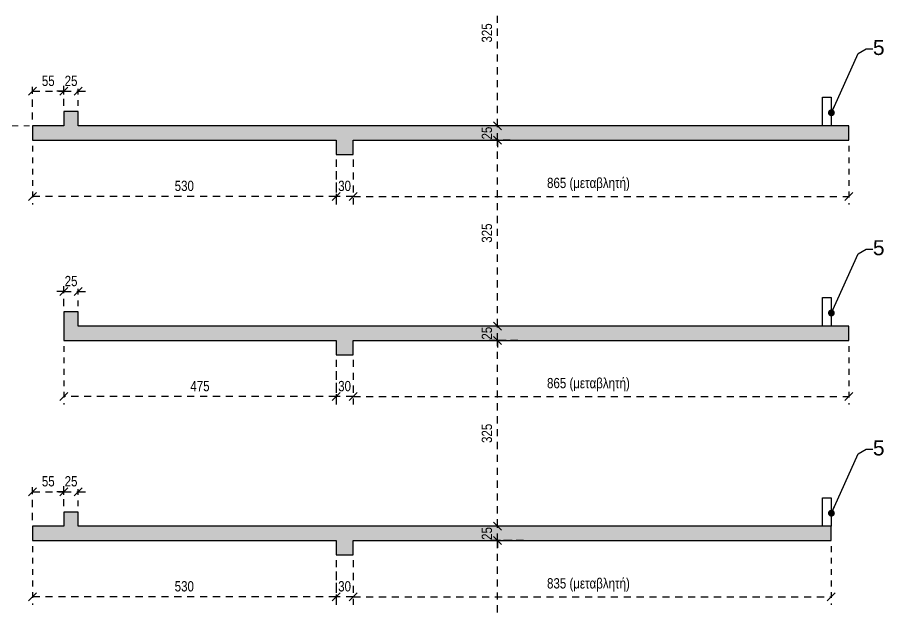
# Model space of a CAD drawing. Header units: millimetres. Extents: x -2171 to 1563, y -1758 to -1505.
# Drawn here: x 1063.85 to 1078.98, y -1613.29 to -1602.95 of the extents above; entities that cross this region are included whole.
import ezdxf

# ---------------------------------------------------------------- set-up
doc = ezdxf.new("R2010")
doc.units = ezdxf.units.MM
doc.header["$PDMODE"] = 32
for name, pattern in [('DASHDOT', [25.4, 12.7, -6.35, 0, -6.35]), ('DASHED2', [0.375, 0.25, -0.125]), ('DOT', [0.025, 0, -0.025]), ('HIDDEN', [0.375, 0.25, -0.125]), ('HIDDEN2', [0.1875, 0.125, -0.0625])]:
    doc.linetypes.add(name, pattern=pattern)
doc.layers.get('Defpoints').update_dxf_attribs({"color": 6})
for name, color, linetype in [('-S-AKSONES', 50, 'DASHDOT'), ('AM_5', 7, 'Continuous'), ('Sect_Fill', 7, 'Continuous'), ('Sect_Line_Bold', 7, 'Continuous'), ('STITHAIO', 94, 'Continuous')]:
    doc.layers.add(name, color=color, linetype=linetype)
doc.layers.add('A-ANNO-DIMS', color=1, linetype='Continuous', lineweight=9)
doc.styles.add('1-100', font='arial.ttf', dxfattribs={"width": 0.8})
doc.styles.add('ag', font='arial.ttf', dxfattribs={"height": 0.25})
doc.dimstyles.new('CHRISTOFOROS', dxfattribs={"dimscale": 0.2, "dimtxt": 0.25, "dimasz": 0.6, "dimexe": 0, "dimexo": 0, "dimgap": 0, "dimtad": 0, "dimdec": 0, "dimlfac": 100, "dimzin": 0, "dimdsep": 46, "dimtxsty": 'ag', "dimblk": 'ARCHTICK', "dimcen": 0, "dimclrd": 256, "dimclre": 256, "dimclrt": 1, "dimaunit": 1, "dimadec": 0, "dimazin": 0, "dimtfac": 1, "dimtdec": 0, "dimtofl": 0, "dimtmove": 0, "dimatfit": 3, "dimfxl": 1, "dimtolj": 1, "dimtzin": 0, "dimlwd": -1, "dimlwe": -1, "dimarcsym": 0})
doc.dimstyles.new('Copy of 1-100', dxfattribs={"dimtxt": 0.18, "dimasz": 0.14, "dimexe": 0.14, "dimexo": 0.1, "dimgap": 0.09, "dimtad": 1, "dimdec": 0, "dimlfac": 100, "dimrnd": 5, "dimzin": 5, "dimdsep": 46, "dimtxsty": '1-100', "dimblk": 'OBLIQUE', "dimcen": 0.09, "dimclrd": 1, "dimclre": 1, "dimclrt": 2, "dimadec": 0, "dimazin": 0, "dimtfac": 1, "dimtdec": 0, "dimtix": 1, "dimtmove": 2, "dimatfit": 3, "dimfxl": 5, "dimfxlon": 1, "dimtolj": 1, "dimtzin": 5, "dimarcsym": 0})

# ---------------------------------------------------------------- blocks, each defined once
blk = doc.blocks.new('_Oblique')
at = {"color": 0, "linetype": 'ByBlock', "lineweight": -2}
blk.add_line((-0.5, -0.5), (0.5, 0.5), dxfattribs=at)
blk = doc.blocks.new('*D1052')
at = {"layer": 'AM_5', "color": 1, "linetype": 'HIDDEN2', "lineweight": -2, "ltscale": 0.5, "transparency": 16777216}
blk.add_line((1072.693, -1612.099), (1072.097, -1612.099), dxfattribs=at)
at = {"layer": 'AM_5', "color": 1, "linetype": 'DASHED2', "lineweight": -2, "ltscale": 0.5, "transparency": 16777216}
blk.add_line((1072.237, -1615.379), (1072.237, -1612.099), dxfattribs=at)
at = {"layer": 'AM_5', "color": 1, "linetype": 'HIDDEN', "lineweight": -2, "ltscale": 0.5, "transparency": 16777216}
blk.add_line((1072.337, -1615.379), (1072.097, -1615.379), dxfattribs=at)
at = {"layer": 'Defpoints', "color": 0, "ltscale": 0.5, "transparency": 16777216}
for p in [(1072.237, -1612.099), (1072.793, -1612.099), (1072.437, -1615.379)]:
    blk.add_point(p, dxfattribs=at)
at = {"layer": 'AM_5', "color": 1, "lineweight": -2, "ltscale": 0.5, "transparency": 16777216, "xscale": 0.14, "yscale": 0.14, "zscale": 0.14}
for p, rotation in [((1072.237, -1612.099), 90), ((1072.237, -1615.379), 270)]:
    blk.add_blockref('_Oblique', p, dxfattribs=dict(at, rotation=rotation))
at = {"layer": 'AM_5', "color": 2, "ltscale": 0.5, "transparency": 16777216, "insert": (1072.055, -1613.739), "char_height": 0.18, "attachment_point": 5, "rotation": 90, "style": '1-100'}
blk.add_mtext('\\A1;330', dxfattribs=at)
blk = doc.blocks.new('*D1053')
at = {"layer": 'AM_5', "color": 1, "linetype": 'DASHED2', "lineweight": -2, "ltscale": 0.5, "transparency": 16777216}
for p, q in [((1072.237, -1611.849), (1072.237, -1611.709)), ((1072.237, -1612.099), (1072.237, -1611.849)), ((1072.237, -1612.099), (1072.237, -1612.239))]:
    blk.add_line(p, q, dxfattribs=at)
at = {"layer": 'AM_5', "color": 1, "linetype": 'HIDDEN2', "lineweight": -2, "ltscale": 0.5, "transparency": 16777216}
blk.add_line((1072.524, -1611.849), (1072.097, -1611.849), dxfattribs=at)
at = {"layer": 'AM_5', "color": 1, "linetype": 'HIDDEN', "lineweight": -2, "ltscale": 0.5, "transparency": 16777216}
blk.add_line((1072.693, -1612.099), (1072.097, -1612.099), dxfattribs=at)
at = {"layer": 'Defpoints', "color": 0, "ltscale": 0.5, "transparency": 16777216}
for p in [(1072.237, -1611.849), (1072.624, -1611.849), (1072.793, -1612.099)]:
    blk.add_point(p, dxfattribs=at)
at = {"layer": 'AM_5', "color": 1, "lineweight": -2, "ltscale": 0.5, "transparency": 16777216, "xscale": 0.14, "yscale": 0.14, "zscale": 0.14}
for p, rotation in [((1072.237, -1611.849), 270), ((1072.237, -1612.099), 90)]:
    blk.add_blockref('_Oblique', p, dxfattribs=dict(at, rotation=rotation))
at = {"layer": 'AM_5', "color": 2, "ltscale": 0.5, "transparency": 16777216, "insert": (1072.055, -1611.974), "char_height": 0.18, "attachment_point": 5, "rotation": 90, "style": '1-100'}
blk.add_mtext('\\A1;25', dxfattribs=at)
blk = doc.blocks.new('*D1041')
at = {"layer": 'AM_5', "color": 1, "linetype": 'HIDDEN2', "lineweight": -2, "ltscale": 0.5, "transparency": 16777216}
blk.add_line((1072.593, -1608.599), (1072.097, -1608.599), dxfattribs=at)
at = {"layer": 'AM_5', "color": 1, "linetype": 'DASHED2', "lineweight": -2, "ltscale": 0.5, "transparency": 16777216}
blk.add_line((1072.237, -1611.849), (1072.237, -1608.599), dxfattribs=at)
at = {"layer": 'AM_5', "color": 1, "linetype": 'HIDDEN', "lineweight": -2, "ltscale": 0.5, "transparency": 16777216}
blk.add_line((1072.524, -1611.849), (1072.097, -1611.849), dxfattribs=at)
at = {"layer": 'Defpoints', "color": 0, "ltscale": 0.5, "transparency": 16777216}
for p in [(1072.237, -1608.599), (1072.693, -1608.599), (1072.624, -1611.849)]:
    blk.add_point(p, dxfattribs=at)
at = {"layer": 'AM_5', "color": 1, "lineweight": -2, "ltscale": 0.5, "transparency": 16777216, "xscale": 0.14, "yscale": 0.14, "zscale": 0.14}
for p, rotation in [((1072.237, -1608.599), 90), ((1072.237, -1611.849), 270)]:
    blk.add_blockref('_Oblique', p, dxfattribs=dict(at, rotation=rotation))
at = {"layer": 'AM_5', "color": 2, "ltscale": 0.5, "transparency": 16777216, "insert": (1072.055, -1610.224), "char_height": 0.18, "attachment_point": 5, "rotation": 90, "style": '1-100'}
blk.add_mtext('\\A1;325', dxfattribs=at)
blk = doc.blocks.new('*D1042')
at = {"layer": 'AM_5', "color": 1, "linetype": 'DASHED2', "lineweight": -2, "ltscale": 0.5, "transparency": 16777216}
for p, q in [((1072.237, -1608.349), (1072.237, -1608.209)), ((1072.237, -1608.599), (1072.237, -1608.349)), ((1072.237, -1608.599), (1072.237, -1608.739))]:
    blk.add_line(p, q, dxfattribs=at)
at = {"layer": 'AM_5', "color": 1, "linetype": 'HIDDEN2', "lineweight": -2, "ltscale": 0.5, "transparency": 16777216}
blk.add_line((1072.61, -1608.349), (1072.097, -1608.349), dxfattribs=at)
at = {"layer": 'AM_5', "color": 1, "linetype": 'HIDDEN', "lineweight": -2, "ltscale": 0.5, "transparency": 16777216}
blk.add_line((1072.593, -1608.599), (1072.097, -1608.599), dxfattribs=at)
at = {"layer": 'Defpoints', "color": 0, "ltscale": 0.5, "transparency": 16777216}
for p in [(1072.237, -1608.349), (1072.71, -1608.349), (1072.693, -1608.599)]:
    blk.add_point(p, dxfattribs=at)
at = {"layer": 'AM_5', "color": 1, "lineweight": -2, "ltscale": 0.5, "transparency": 16777216, "xscale": 0.14, "yscale": 0.14, "zscale": 0.14}
for p, rotation in [((1072.237, -1608.349), 270), ((1072.237, -1608.599), 90)]:
    blk.add_blockref('_Oblique', p, dxfattribs=dict(at, rotation=rotation))
at = {"layer": 'AM_5', "color": 2, "ltscale": 0.5, "transparency": 16777216, "insert": (1072.055, -1608.474), "char_height": 0.18, "attachment_point": 5, "rotation": 90, "style": '1-100'}
blk.add_mtext('\\A1;25', dxfattribs=at)
blk = doc.blocks.new('*D1043')
at = {"layer": 'AM_5', "color": 1, "linetype": 'HIDDEN2', "lineweight": -2, "ltscale": 0.5, "transparency": 16777216}
blk.add_line((1072.461, -1605.099), (1072.097, -1605.099), dxfattribs=at)
at = {"layer": 'AM_5', "color": 1, "linetype": 'DASHED2', "lineweight": -2, "ltscale": 0.5, "transparency": 16777216}
blk.add_line((1072.237, -1608.349), (1072.237, -1605.099), dxfattribs=at)
at = {"layer": 'AM_5', "color": 1, "linetype": 'HIDDEN', "lineweight": -2, "ltscale": 0.5, "transparency": 16777216}
blk.add_line((1072.61, -1608.349), (1072.097, -1608.349), dxfattribs=at)
at = {"layer": 'Defpoints', "color": 0, "ltscale": 0.5, "transparency": 16777216}
for p in [(1072.237, -1605.099), (1072.561, -1605.099), (1072.71, -1608.349)]:
    blk.add_point(p, dxfattribs=at)
at = {"layer": 'AM_5', "color": 1, "lineweight": -2, "ltscale": 0.5, "transparency": 16777216, "xscale": 0.14, "yscale": 0.14, "zscale": 0.14}
for p, rotation in [((1072.237, -1605.099), 90), ((1072.237, -1608.349), 270)]:
    blk.add_blockref('_Oblique', p, dxfattribs=dict(at, rotation=rotation))
at = {"layer": 'AM_5', "color": 2, "ltscale": 0.5, "transparency": 16777216, "insert": (1072.055, -1606.724), "char_height": 0.18, "attachment_point": 5, "rotation": 90, "style": '1-100'}
blk.add_mtext('\\A1;325', dxfattribs=at)
blk = doc.blocks.new('*D1044')
at = {"layer": 'AM_5', "color": 1, "linetype": 'DASHED2', "lineweight": -2, "ltscale": 0.5, "transparency": 16777216}
for p, q in [((1072.237, -1604.849), (1072.237, -1604.709)), ((1072.237, -1605.099), (1072.237, -1604.849)), ((1072.237, -1605.099), (1072.237, -1605.239))]:
    blk.add_line(p, q, dxfattribs=at)
at = {"layer": 'AM_5', "color": 1, "linetype": 'HIDDEN2', "lineweight": -2, "ltscale": 0.5, "transparency": 16777216}
blk.add_line((1072.47, -1604.849), (1072.097, -1604.849), dxfattribs=at)
at = {"layer": 'AM_5', "color": 1, "linetype": 'HIDDEN', "lineweight": -2, "ltscale": 0.5, "transparency": 16777216}
blk.add_line((1072.461, -1605.099), (1072.097, -1605.099), dxfattribs=at)
at = {"layer": 'Defpoints', "color": 0, "ltscale": 0.5, "transparency": 16777216}
for p in [(1072.237, -1604.849), (1072.57, -1604.849), (1072.561, -1605.099)]:
    blk.add_point(p, dxfattribs=at)
at = {"layer": 'AM_5', "color": 1, "lineweight": -2, "ltscale": 0.5, "transparency": 16777216, "xscale": 0.14, "yscale": 0.14, "zscale": 0.14}
for p, rotation in [((1072.237, -1604.849), 270), ((1072.237, -1605.099), 90)]:
    blk.add_blockref('_Oblique', p, dxfattribs=dict(at, rotation=rotation))
at = {"layer": 'AM_5', "color": 2, "ltscale": 0.5, "transparency": 16777216, "insert": (1072.055, -1604.974), "char_height": 0.18, "attachment_point": 5, "rotation": 90, "style": '1-100'}
blk.add_mtext('\\A1;25', dxfattribs=at)
blk = doc.blocks.new('*D1045')
at = {"layer": 'AM_5', "color": 1, "linetype": 'HIDDEN2', "lineweight": -2, "ltscale": 0.5, "transparency": 16777216}
blk.add_line((1072.82, -1601.599), (1072.097, -1601.599), dxfattribs=at)
at = {"layer": 'AM_5', "color": 1, "linetype": 'DASHED2', "lineweight": -2, "ltscale": 0.5, "transparency": 16777216}
blk.add_line((1072.237, -1604.849), (1072.237, -1601.599), dxfattribs=at)
at = {"layer": 'AM_5', "color": 1, "linetype": 'HIDDEN', "lineweight": -2, "ltscale": 0.5, "transparency": 16777216}
blk.add_line((1072.47, -1604.849), (1072.097, -1604.849), dxfattribs=at)
at = {"layer": 'Defpoints', "color": 0, "ltscale": 0.5, "transparency": 16777216}
for p in [(1072.237, -1601.599), (1072.92, -1601.599), (1072.57, -1604.849)]:
    blk.add_point(p, dxfattribs=at)
at = {"layer": 'AM_5', "color": 1, "lineweight": -2, "ltscale": 0.5, "transparency": 16777216, "xscale": 0.14, "yscale": 0.14, "zscale": 0.14}
for p, rotation in [((1072.237, -1601.599), 90), ((1072.237, -1604.849), 270)]:
    blk.add_blockref('_Oblique', p, dxfattribs=dict(at, rotation=rotation))
at = {"layer": 'AM_5', "color": 2, "ltscale": 0.5, "transparency": 16777216, "insert": (1072.055, -1603.224), "char_height": 0.18, "attachment_point": 5, "rotation": 90, "style": '1-100'}
blk.add_mtext('\\A1;325', dxfattribs=at)
blk = doc.blocks.new('*D1061')
at = {"layer": 'AM_5', "color": 1, "linetype": 'HIDDEN2', "lineweight": -2, "ltscale": 0.5, "transparency": 16777216}
blk.add_line((1078.069, -1612.199), (1078.069, -1613.221), dxfattribs=at)
at = {"layer": 'AM_5', "color": 1, "linetype": 'HIDDEN', "lineweight": -2, "ltscale": 0.5, "transparency": 16777216}
blk.add_line((1069.719, -1612.439), (1069.719, -1613.221), dxfattribs=at)
at = {"layer": 'AM_5', "color": 1, "linetype": 'DASHED2', "lineweight": -2, "ltscale": 0.5, "transparency": 16777216}
blk.add_line((1069.719, -1613.081), (1078.069, -1613.081), dxfattribs=at)
at = {"layer": 'Defpoints', "color": 0, "ltscale": 0.5, "transparency": 16777216}
for p in [(1078.069, -1612.099), (1069.719, -1612.339), (1078.069, -1613.081)]:
    blk.add_point(p, dxfattribs=at)
at = {"layer": 'AM_5', "color": 1, "lineweight": -2, "ltscale": 0.5, "transparency": 16777216, "xscale": 0.14, "yscale": 0.14, "zscale": 0.14, "rotation": 180}
blk.add_blockref('_Oblique', (1069.719, -1613.081), dxfattribs=at)
at = {"layer": 'AM_5', "color": 1, "lineweight": -2, "ltscale": 0.5, "transparency": 16777216, "xscale": 0.14, "yscale": 0.14, "zscale": 0.14}
blk.add_blockref('_Oblique', (1078.069, -1613.081), dxfattribs=at)
at = {"layer": 'AM_5', "color": 2, "ltscale": 0.5, "transparency": 16777216, "insert": (1073.828, -1612.873), "char_height": 0.18, "width": 2.0596, "attachment_point": 5, "style": '1-100'}
blk.add_mtext('\\A1;835 (μεταβλητή)', dxfattribs=at)
blk = doc.blocks.new('*D1059')
at = {"layer": 'AM_5', "color": 1, "linetype": 'HIDDEN2', "lineweight": -2, "ltscale": 0.5, "transparency": 16777216}
blk.add_line((1069.419, -1612.439), (1069.419, -1613.221), dxfattribs=at)
at = {"layer": 'AM_5', "color": 1, "linetype": 'HIDDEN', "lineweight": -2, "ltscale": 0.5, "transparency": 16777216}
blk.add_line((1069.719, -1612.439), (1069.719, -1613.221), dxfattribs=at)
at = {"layer": 'AM_5', "color": 1, "linetype": 'DASHED2', "lineweight": -2, "ltscale": 0.5, "transparency": 16777216}
for p, q in [((1069.419, -1613.081), (1069.279, -1613.081)), ((1069.719, -1613.081), (1069.419, -1613.081)), ((1069.719, -1613.081), (1069.859, -1613.081))]:
    blk.add_line(p, q, dxfattribs=at)
at = {"layer": 'Defpoints', "color": 0, "ltscale": 0.5, "transparency": 16777216}
for p in [(1069.419, -1612.339), (1069.719, -1612.339), (1069.419, -1613.081)]:
    blk.add_point(p, dxfattribs=at)
at = {"layer": 'AM_5', "color": 1, "lineweight": -2, "ltscale": 0.5, "transparency": 16777216, "xscale": 0.14, "yscale": 0.14, "zscale": 0.14}
blk.add_blockref('_Oblique', (1069.419, -1613.081), dxfattribs=at)
at = {"layer": 'AM_5', "color": 1, "lineweight": -2, "ltscale": 0.5, "transparency": 16777216, "xscale": 0.14, "yscale": 0.14, "zscale": 0.14, "rotation": 180}
blk.add_blockref('_Oblique', (1069.719, -1613.081), dxfattribs=at)
at = {"layer": 'AM_5', "color": 2, "ltscale": 0.5, "transparency": 16777216, "insert": (1069.569, -1612.899), "char_height": 0.18, "attachment_point": 5, "style": '1-100'}
blk.add_mtext('\\A1;30', dxfattribs=at)
blk = doc.blocks.new('*D1060')
at = {"layer": 'AM_5', "color": 1, "linetype": 'HIDDEN2', "lineweight": -2, "ltscale": 0.5, "transparency": 16777216}
blk.add_line((1064.119, -1612.199), (1064.119, -1613.221), dxfattribs=at)
at = {"layer": 'AM_5', "color": 1, "linetype": 'HIDDEN', "lineweight": -2, "ltscale": 0.5, "transparency": 16777216}
blk.add_line((1069.419, -1612.439), (1069.419, -1613.221), dxfattribs=at)
at = {"layer": 'AM_5', "color": 1, "linetype": 'DASHED2', "lineweight": -2, "ltscale": 0.5, "transparency": 16777216}
blk.add_line((1069.419, -1613.081), (1064.119, -1613.081), dxfattribs=at)
at = {"layer": 'Defpoints', "color": 0, "ltscale": 0.5, "transparency": 16777216}
for p in [(1064.119, -1612.099), (1069.419, -1612.339), (1064.119, -1613.081)]:
    blk.add_point(p, dxfattribs=at)
at = {"layer": 'AM_5', "color": 1, "lineweight": -2, "ltscale": 0.5, "transparency": 16777216, "xscale": 0.14, "yscale": 0.14, "zscale": 0.14, "rotation": 180}
blk.add_blockref('_Oblique', (1064.119, -1613.081), dxfattribs=at)
at = {"layer": 'AM_5', "color": 1, "lineweight": -2, "ltscale": 0.5, "transparency": 16777216, "xscale": 0.14, "yscale": 0.14, "zscale": 0.14}
blk.add_blockref('_Oblique', (1069.419, -1613.081), dxfattribs=at)
at = {"layer": 'AM_5', "color": 2, "ltscale": 0.5, "transparency": 16777216, "insert": (1066.769, -1612.899), "char_height": 0.18, "attachment_point": 5, "style": '1-100'}
blk.add_mtext('\\A1;530', dxfattribs=at)
blk = doc.blocks.new('*D1062')
at = {"layer": 'AM_5', "color": 1, "linetype": 'HIDDEN', "lineweight": -2, "ltscale": 0.5, "transparency": 16777216}
blk.add_line((1064.119, -1611.739), (1064.119, -1611.105), dxfattribs=at)
at = {"layer": 'AM_5', "color": 1, "linetype": 'HIDDEN2', "lineweight": -2, "ltscale": 0.5, "transparency": 16777216}
blk.add_line((1064.666, -1611.499), (1064.666, -1611.105), dxfattribs=at)
at = {"layer": 'AM_5', "color": 1, "linetype": 'DASHED2', "lineweight": -2, "ltscale": 0.5, "transparency": 16777216}
blk.add_line((1064.119, -1611.245), (1064.666, -1611.245), dxfattribs=at)
at = {"layer": 'Defpoints', "color": 0, "ltscale": 0.5, "transparency": 16777216}
for p in [(1064.666, -1611.245), (1064.666, -1611.599), (1064.119, -1611.839)]:
    blk.add_point(p, dxfattribs=at)
at = {"layer": 'AM_5', "color": 1, "lineweight": -2, "ltscale": 0.5, "transparency": 16777216, "xscale": 0.14, "yscale": 0.14, "zscale": 0.14, "rotation": 180}
blk.add_blockref('_Oblique', (1064.119, -1611.245), dxfattribs=at)
at = {"layer": 'AM_5', "color": 1, "lineweight": -2, "ltscale": 0.5, "transparency": 16777216, "xscale": 0.14, "yscale": 0.14, "zscale": 0.14}
blk.add_blockref('_Oblique', (1064.666, -1611.245), dxfattribs=at)
at = {"layer": 'AM_5', "color": 2, "ltscale": 0.5, "transparency": 16777216, "insert": (1064.393, -1611.063), "char_height": 0.18, "attachment_point": 5, "style": '1-100'}
blk.add_mtext('\\A1;55', dxfattribs=at)
blk = doc.blocks.new('*D1063')
at = {"layer": 'AM_5', "color": 1, "linetype": 'HIDDEN', "lineweight": -2, "ltscale": 0.5, "transparency": 16777216}
blk.add_line((1064.666, -1611.499), (1064.666, -1611.105), dxfattribs=at)
at = {"layer": 'AM_5', "color": 1, "linetype": 'HIDDEN2', "lineweight": -2, "ltscale": 0.5, "transparency": 16777216}
blk.add_line((1064.916, -1611.499), (1064.916, -1611.105), dxfattribs=at)
at = {"layer": 'AM_5', "color": 1, "linetype": 'DASHED2', "lineweight": -2, "ltscale": 0.5, "transparency": 16777216}
for p, q in [((1064.666, -1611.245), (1064.526, -1611.245)), ((1064.666, -1611.245), (1064.916, -1611.245)), ((1064.916, -1611.245), (1065.056, -1611.245))]:
    blk.add_line(p, q, dxfattribs=at)
at = {"layer": 'Defpoints', "color": 0, "ltscale": 0.5, "transparency": 16777216}
for p in [(1064.916, -1611.245), (1064.666, -1611.599), (1064.916, -1611.599)]:
    blk.add_point(p, dxfattribs=at)
at = {"layer": 'AM_5', "color": 1, "lineweight": -2, "ltscale": 0.5, "transparency": 16777216, "xscale": 0.14, "yscale": 0.14, "zscale": 0.14}
blk.add_blockref('_Oblique', (1064.666, -1611.245), dxfattribs=at)
at = {"layer": 'AM_5', "color": 1, "lineweight": -2, "ltscale": 0.5, "transparency": 16777216, "xscale": 0.14, "yscale": 0.14, "zscale": 0.14, "rotation": 180}
blk.add_blockref('_Oblique', (1064.916, -1611.245), dxfattribs=at)
at = {"layer": 'AM_5', "color": 2, "ltscale": 0.5, "transparency": 16777216, "insert": (1064.791, -1611.063), "char_height": 0.18, "attachment_point": 5, "style": '1-100'}
blk.add_mtext('\\A1;25', dxfattribs=at)
blk = doc.blocks.new('*D1066')
at = {"layer": 'AM_5', "color": 1, "linetype": 'HIDDEN2', "lineweight": -2, "ltscale": 0.5, "transparency": 16777216}
blk.add_line((1078.375, -1608.699), (1078.375, -1609.721), dxfattribs=at)
at = {"layer": 'AM_5', "color": 1, "linetype": 'HIDDEN', "lineweight": -2, "ltscale": 0.5, "transparency": 16777216}
blk.add_line((1069.719, -1608.939), (1069.719, -1609.721), dxfattribs=at)
at = {"layer": 'AM_5', "color": 1, "linetype": 'DASHED2', "lineweight": -2, "ltscale": 0.5, "transparency": 16777216}
blk.add_line((1069.719, -1609.581), (1078.375, -1609.581), dxfattribs=at)
at = {"layer": 'Defpoints', "color": 0, "ltscale": 0.5, "transparency": 16777216}
for p in [(1078.375, -1608.599), (1069.719, -1608.839), (1078.375, -1609.581)]:
    blk.add_point(p, dxfattribs=at)
at = {"layer": 'AM_5', "color": 1, "lineweight": -2, "ltscale": 0.5, "transparency": 16777216, "xscale": 0.14, "yscale": 0.14, "zscale": 0.14, "rotation": 180}
blk.add_blockref('_Oblique', (1069.719, -1609.581), dxfattribs=at)
at = {"layer": 'AM_5', "color": 1, "lineweight": -2, "ltscale": 0.5, "transparency": 16777216, "xscale": 0.14, "yscale": 0.14, "zscale": 0.14}
blk.add_blockref('_Oblique', (1078.375, -1609.581), dxfattribs=at)
at = {"layer": 'AM_5', "color": 2, "ltscale": 0.5, "transparency": 16777216, "insert": (1073.828, -1609.373), "char_height": 0.18, "width": 2.0596, "attachment_point": 5, "style": '1-100'}
blk.add_mtext('\\A1;865 (μεταβλητή)', dxfattribs=at)
blk = doc.blocks.new('*D1064')
at = {"layer": 'AM_5', "color": 1, "linetype": 'HIDDEN2', "lineweight": -2, "ltscale": 0.5, "transparency": 16777216}
blk.add_line((1069.419, -1608.939), (1069.419, -1609.721), dxfattribs=at)
at = {"layer": 'AM_5', "color": 1, "linetype": 'HIDDEN', "lineweight": -2, "ltscale": 0.5, "transparency": 16777216}
blk.add_line((1069.719, -1608.939), (1069.719, -1609.721), dxfattribs=at)
at = {"layer": 'AM_5', "color": 1, "linetype": 'DASHED2', "lineweight": -2, "ltscale": 0.5, "transparency": 16777216}
for p, q in [((1069.419, -1609.581), (1069.279, -1609.581)), ((1069.719, -1609.581), (1069.419, -1609.581)), ((1069.719, -1609.581), (1069.859, -1609.581))]:
    blk.add_line(p, q, dxfattribs=at)
at = {"layer": 'Defpoints', "color": 0, "ltscale": 0.5, "transparency": 16777216}
for p in [(1069.419, -1608.839), (1069.719, -1608.839), (1069.419, -1609.581)]:
    blk.add_point(p, dxfattribs=at)
at = {"layer": 'AM_5', "color": 1, "lineweight": -2, "ltscale": 0.5, "transparency": 16777216, "xscale": 0.14, "yscale": 0.14, "zscale": 0.14}
blk.add_blockref('_Oblique', (1069.419, -1609.581), dxfattribs=at)
at = {"layer": 'AM_5', "color": 1, "lineweight": -2, "ltscale": 0.5, "transparency": 16777216, "xscale": 0.14, "yscale": 0.14, "zscale": 0.14, "rotation": 180}
blk.add_blockref('_Oblique', (1069.719, -1609.581), dxfattribs=at)
at = {"layer": 'AM_5', "color": 2, "ltscale": 0.5, "transparency": 16777216, "insert": (1069.569, -1609.399), "char_height": 0.18, "attachment_point": 5, "style": '1-100'}
blk.add_mtext('\\A1;30', dxfattribs=at)
blk = doc.blocks.new('*D1065')
at = {"layer": 'AM_5', "color": 1, "linetype": 'HIDDEN2', "lineweight": -2, "ltscale": 0.5, "transparency": 16777216}
blk.add_line((1064.666, -1608.699), (1064.666, -1609.721), dxfattribs=at)
at = {"layer": 'AM_5', "color": 1, "linetype": 'HIDDEN', "lineweight": -2, "ltscale": 0.5, "transparency": 16777216}
blk.add_line((1069.419, -1608.939), (1069.419, -1609.721), dxfattribs=at)
at = {"layer": 'AM_5', "color": 1, "linetype": 'DASHED2', "lineweight": -2, "ltscale": 0.5, "transparency": 16777216}
blk.add_line((1069.419, -1609.581), (1064.666, -1609.581), dxfattribs=at)
at = {"layer": 'Defpoints', "color": 0, "ltscale": 0.5, "transparency": 16777216}
for p in [(1064.666, -1608.599), (1069.419, -1608.839), (1064.666, -1609.581)]:
    blk.add_point(p, dxfattribs=at)
at = {"layer": 'AM_5', "color": 1, "lineweight": -2, "ltscale": 0.5, "transparency": 16777216, "xscale": 0.14, "yscale": 0.14, "zscale": 0.14, "rotation": 180}
blk.add_blockref('_Oblique', (1064.666, -1609.581), dxfattribs=at)
at = {"layer": 'AM_5', "color": 1, "lineweight": -2, "ltscale": 0.5, "transparency": 16777216, "xscale": 0.14, "yscale": 0.14, "zscale": 0.14}
blk.add_blockref('_Oblique', (1069.419, -1609.581), dxfattribs=at)
at = {"layer": 'AM_5', "color": 2, "ltscale": 0.5, "transparency": 16777216, "insert": (1067.043, -1609.399), "char_height": 0.18, "attachment_point": 5, "style": '1-100'}
blk.add_mtext('\\A1;475', dxfattribs=at)
blk = doc.blocks.new('*D1067')
at = {"layer": 'AM_5', "color": 1, "linetype": 'HIDDEN', "lineweight": -2, "ltscale": 0.5, "transparency": 16777216}
blk.add_line((1064.666, -1607.999), (1064.666, -1607.605), dxfattribs=at)
at = {"layer": 'AM_5', "color": 1, "linetype": 'HIDDEN2', "lineweight": -2, "ltscale": 0.5, "transparency": 16777216}
blk.add_line((1064.916, -1607.999), (1064.916, -1607.605), dxfattribs=at)
at = {"layer": 'AM_5', "color": 1, "linetype": 'DASHED2', "lineweight": -2, "ltscale": 0.5, "transparency": 16777216}
for p, q in [((1064.666, -1607.745), (1064.526, -1607.745)), ((1064.666, -1607.745), (1064.916, -1607.745)), ((1064.916, -1607.745), (1065.056, -1607.745))]:
    blk.add_line(p, q, dxfattribs=at)
at = {"layer": 'Defpoints', "color": 0, "ltscale": 0.5, "transparency": 16777216}
for p in [(1064.916, -1607.745), (1064.666, -1608.099), (1064.916, -1608.099)]:
    blk.add_point(p, dxfattribs=at)
at = {"layer": 'AM_5', "color": 1, "lineweight": -2, "ltscale": 0.5, "transparency": 16777216, "xscale": 0.14, "yscale": 0.14, "zscale": 0.14}
blk.add_blockref('_Oblique', (1064.666, -1607.745), dxfattribs=at)
at = {"layer": 'AM_5', "color": 1, "lineweight": -2, "ltscale": 0.5, "transparency": 16777216, "xscale": 0.14, "yscale": 0.14, "zscale": 0.14, "rotation": 180}
blk.add_blockref('_Oblique', (1064.916, -1607.745), dxfattribs=at)
at = {"layer": 'AM_5', "color": 2, "ltscale": 0.5, "transparency": 16777216, "insert": (1064.791, -1607.563), "char_height": 0.18, "attachment_point": 5, "style": '1-100'}
blk.add_mtext('\\A1;25', dxfattribs=at)
blk = doc.blocks.new('*D1070')
at = {"layer": 'AM_5', "color": 1, "linetype": 'HIDDEN2', "lineweight": -2, "ltscale": 0.5, "transparency": 16777216}
blk.add_line((1078.375, -1605.199), (1078.375, -1606.221), dxfattribs=at)
at = {"layer": 'AM_5', "color": 1, "linetype": 'HIDDEN', "lineweight": -2, "ltscale": 0.5, "transparency": 16777216}
blk.add_line((1069.719, -1605.439), (1069.719, -1606.221), dxfattribs=at)
at = {"layer": 'AM_5', "color": 1, "linetype": 'DASHED2', "lineweight": -2, "ltscale": 0.5, "transparency": 16777216}
blk.add_line((1069.719, -1606.081), (1078.375, -1606.081), dxfattribs=at)
at = {"layer": 'Defpoints', "color": 0, "ltscale": 0.5, "transparency": 16777216}
for p in [(1078.375, -1605.099), (1069.719, -1605.339), (1078.375, -1606.081)]:
    blk.add_point(p, dxfattribs=at)
at = {"layer": 'AM_5', "color": 1, "lineweight": -2, "ltscale": 0.5, "transparency": 16777216, "xscale": 0.14, "yscale": 0.14, "zscale": 0.14, "rotation": 180}
blk.add_blockref('_Oblique', (1069.719, -1606.081), dxfattribs=at)
at = {"layer": 'AM_5', "color": 1, "lineweight": -2, "ltscale": 0.5, "transparency": 16777216, "xscale": 0.14, "yscale": 0.14, "zscale": 0.14}
blk.add_blockref('_Oblique', (1078.375, -1606.081), dxfattribs=at)
at = {"layer": 'AM_5', "color": 2, "ltscale": 0.5, "transparency": 16777216, "insert": (1073.828, -1605.873), "char_height": 0.18, "width": 2.0596, "attachment_point": 5, "style": '1-100'}
blk.add_mtext('\\A1;865 (μεταβλητή)', dxfattribs=at)
blk = doc.blocks.new('*D1068')
at = {"layer": 'AM_5', "color": 1, "linetype": 'HIDDEN2', "lineweight": -2, "ltscale": 0.5, "transparency": 16777216}
blk.add_line((1069.419, -1605.439), (1069.419, -1606.221), dxfattribs=at)
at = {"layer": 'AM_5', "color": 1, "linetype": 'HIDDEN', "lineweight": -2, "ltscale": 0.5, "transparency": 16777216}
blk.add_line((1069.719, -1605.439), (1069.719, -1606.221), dxfattribs=at)
at = {"layer": 'AM_5', "color": 1, "linetype": 'DASHED2', "lineweight": -2, "ltscale": 0.5, "transparency": 16777216}
for p, q in [((1069.419, -1606.081), (1069.279, -1606.081)), ((1069.719, -1606.081), (1069.419, -1606.081)), ((1069.719, -1606.081), (1069.859, -1606.081))]:
    blk.add_line(p, q, dxfattribs=at)
at = {"layer": 'Defpoints', "color": 0, "ltscale": 0.5, "transparency": 16777216}
for p in [(1069.419, -1605.339), (1069.719, -1605.339), (1069.419, -1606.081)]:
    blk.add_point(p, dxfattribs=at)
at = {"layer": 'AM_5', "color": 1, "lineweight": -2, "ltscale": 0.5, "transparency": 16777216, "xscale": 0.14, "yscale": 0.14, "zscale": 0.14}
blk.add_blockref('_Oblique', (1069.419, -1606.081), dxfattribs=at)
at = {"layer": 'AM_5', "color": 1, "lineweight": -2, "ltscale": 0.5, "transparency": 16777216, "xscale": 0.14, "yscale": 0.14, "zscale": 0.14, "rotation": 180}
blk.add_blockref('_Oblique', (1069.719, -1606.081), dxfattribs=at)
at = {"layer": 'AM_5', "color": 2, "ltscale": 0.5, "transparency": 16777216, "insert": (1069.569, -1605.899), "char_height": 0.18, "attachment_point": 5, "style": '1-100'}
blk.add_mtext('\\A1;30', dxfattribs=at)
blk = doc.blocks.new('*D1069')
at = {"layer": 'AM_5', "color": 1, "linetype": 'HIDDEN2', "lineweight": -2, "ltscale": 0.5, "transparency": 16777216}
blk.add_line((1064.119, -1605.199), (1064.119, -1606.221), dxfattribs=at)
at = {"layer": 'AM_5', "color": 1, "linetype": 'HIDDEN', "lineweight": -2, "ltscale": 0.5, "transparency": 16777216}
blk.add_line((1069.419, -1605.439), (1069.419, -1606.221), dxfattribs=at)
at = {"layer": 'AM_5', "color": 1, "linetype": 'DASHED2', "lineweight": -2, "ltscale": 0.5, "transparency": 16777216}
blk.add_line((1069.419, -1606.081), (1064.119, -1606.081), dxfattribs=at)
at = {"layer": 'Defpoints', "color": 0, "ltscale": 0.5, "transparency": 16777216}
for p in [(1064.119, -1605.099), (1069.419, -1605.339), (1064.119, -1606.081)]:
    blk.add_point(p, dxfattribs=at)
at = {"layer": 'AM_5', "color": 1, "lineweight": -2, "ltscale": 0.5, "transparency": 16777216, "xscale": 0.14, "yscale": 0.14, "zscale": 0.14, "rotation": 180}
blk.add_blockref('_Oblique', (1064.119, -1606.081), dxfattribs=at)
at = {"layer": 'AM_5', "color": 1, "lineweight": -2, "ltscale": 0.5, "transparency": 16777216, "xscale": 0.14, "yscale": 0.14, "zscale": 0.14}
blk.add_blockref('_Oblique', (1069.419, -1606.081), dxfattribs=at)
at = {"layer": 'AM_5', "color": 2, "ltscale": 0.5, "transparency": 16777216, "insert": (1066.769, -1605.899), "char_height": 0.18, "attachment_point": 5, "style": '1-100'}
blk.add_mtext('\\A1;530', dxfattribs=at)
blk = doc.blocks.new('*D1071')
at = {"layer": 'AM_5', "color": 1, "linetype": 'HIDDEN', "lineweight": -2, "ltscale": 0.5, "transparency": 16777216}
blk.add_line((1064.119, -1604.739), (1064.119, -1604.105), dxfattribs=at)
at = {"layer": 'AM_5', "color": 1, "linetype": 'HIDDEN2', "lineweight": -2, "ltscale": 0.5, "transparency": 16777216}
blk.add_line((1064.666, -1604.499), (1064.666, -1604.105), dxfattribs=at)
at = {"layer": 'AM_5', "color": 1, "linetype": 'DASHED2', "lineweight": -2, "ltscale": 0.5, "transparency": 16777216}
blk.add_line((1064.119, -1604.245), (1064.666, -1604.245), dxfattribs=at)
at = {"layer": 'Defpoints', "color": 0, "ltscale": 0.5, "transparency": 16777216}
for p in [(1064.666, -1604.245), (1064.666, -1604.599), (1064.119, -1604.839)]:
    blk.add_point(p, dxfattribs=at)
at = {"layer": 'AM_5', "color": 1, "lineweight": -2, "ltscale": 0.5, "transparency": 16777216, "xscale": 0.14, "yscale": 0.14, "zscale": 0.14, "rotation": 180}
blk.add_blockref('_Oblique', (1064.119, -1604.245), dxfattribs=at)
at = {"layer": 'AM_5', "color": 1, "lineweight": -2, "ltscale": 0.5, "transparency": 16777216, "xscale": 0.14, "yscale": 0.14, "zscale": 0.14}
blk.add_blockref('_Oblique', (1064.666, -1604.245), dxfattribs=at)
at = {"layer": 'AM_5', "color": 2, "ltscale": 0.5, "transparency": 16777216, "insert": (1064.393, -1604.063), "char_height": 0.18, "attachment_point": 5, "style": '1-100'}
blk.add_mtext('\\A1;55', dxfattribs=at)
blk = doc.blocks.new('*D1072')
at = {"layer": 'AM_5', "color": 1, "linetype": 'HIDDEN', "lineweight": -2, "ltscale": 0.5, "transparency": 16777216}
blk.add_line((1064.666, -1604.499), (1064.666, -1604.105), dxfattribs=at)
at = {"layer": 'AM_5', "color": 1, "linetype": 'HIDDEN2', "lineweight": -2, "ltscale": 0.5, "transparency": 16777216}
blk.add_line((1064.916, -1604.499), (1064.916, -1604.105), dxfattribs=at)
at = {"layer": 'AM_5', "color": 1, "linetype": 'DASHED2', "lineweight": -2, "ltscale": 0.5, "transparency": 16777216}
for p, q in [((1064.666, -1604.245), (1064.526, -1604.245)), ((1064.666, -1604.245), (1064.916, -1604.245)), ((1064.916, -1604.245), (1065.056, -1604.245))]:
    blk.add_line(p, q, dxfattribs=at)
at = {"layer": 'Defpoints', "color": 0, "ltscale": 0.5, "transparency": 16777216}
for p in [(1064.916, -1604.245), (1064.666, -1604.599), (1064.916, -1604.599)]:
    blk.add_point(p, dxfattribs=at)
at = {"layer": 'AM_5', "color": 1, "lineweight": -2, "ltscale": 0.5, "transparency": 16777216, "xscale": 0.14, "yscale": 0.14, "zscale": 0.14}
blk.add_blockref('_Oblique', (1064.666, -1604.245), dxfattribs=at)
at = {"layer": 'AM_5', "color": 1, "lineweight": -2, "ltscale": 0.5, "transparency": 16777216, "xscale": 0.14, "yscale": 0.14, "zscale": 0.14, "rotation": 180}
blk.add_blockref('_Oblique', (1064.916, -1604.245), dxfattribs=at)
at = {"layer": 'AM_5', "color": 2, "ltscale": 0.5, "transparency": 16777216, "insert": (1064.791, -1604.063), "char_height": 0.18, "attachment_point": 5, "style": '1-100'}
blk.add_mtext('\\A1;25', dxfattribs=at)
blk = doc.blocks.new('_ArchTick')
at = {"color": 0, "linetype": 'ByBlock', "const_width": 0.15}
blk.add_lwpolyline([(-0.5, -0.5), (0.5, 0.5)], dxfattribs=at)

msp = doc.modelspace()

# ---------------------------------------------------------------- hatches: boundary and pattern name
at = {"layer": 'Sect_Fill'}
for points in [[(1069.7192, -1605.099), (1078.3754, -1605.099), (1078.3754, -1604.849), (1069.5692, -1604.849), (1064.9165, -1604.849), (1064.9165, -1604.599), (1064.6665, -1604.599), (1064.6665, -1604.849), (1064.1192, -1604.849), (1064.1192, -1605.099), (1064.7915, -1605.099), (1069.4192, -1605.099), (1069.4192, -1605.349), (1069.7192, -1605.349)], [(1064.6665, -1608.349), (1064.6665, -1608.599), (1064.7915, -1608.599), (1069.4192, -1608.599), (1069.4192, -1608.849), (1069.7192, -1608.849), (1069.7192, -1608.599), (1078.3754, -1608.599), (1078.3754, -1608.349), (1069.5692, -1608.349), (1064.9165, -1608.349), (1064.9165, -1608.099), (1064.6665, -1608.099)], [(1064.6665, -1611.849), (1064.1192, -1611.849), (1064.1192, -1612.099), (1064.7915, -1612.099), (1069.4192, -1612.099), (1069.4192, -1612.349), (1069.7192, -1612.349), (1069.7192, -1612.099), (1078.0692, -1612.099), (1078.0692, -1611.849), (1069.5692, -1611.849), (1064.9165, -1611.849), (1064.9165, -1611.599), (1064.6665, -1611.599)]]:
    msp.add_hatch(color=253, dxfattribs=at).paths.add_polyline_path(points)

# ---------------------------------------------------------------- linework, layer by layer
at = {"layer": 'A-ANNO-DIMS', "color": 94, "linetype": 'DOT', "ltscale": 1.5}
msp.add_line((1060.7653, -1604.849), (1064.2525, -1604.849), dxfattribs=at)
at = {"layer": 'Sect_Line_Bold', "color": 94}
for points in [[(1069.7192, -1605.099), (1078.3754, -1605.099), (1078.3754, -1604.849), (1069.5692, -1604.849), (1064.9165, -1604.849), (1064.9165, -1604.599), (1064.6665, -1604.599), (1064.6665, -1604.849), (1064.1192, -1604.849), (1064.1192, -1605.099), (1064.7915, -1605.099), (1069.4192, -1605.099), (1069.4192, -1605.349), (1069.7192, -1605.349)], [(1064.6665, -1608.349), (1064.6665, -1608.349), (1064.6665, -1608.599), (1064.7915, -1608.599), (1069.4192, -1608.599), (1069.4192, -1608.849), (1069.7192, -1608.849), (1069.7192, -1608.599), (1078.3754, -1608.599), (1078.3754, -1608.349), (1069.5692, -1608.349), (1064.9165, -1608.349), (1064.9165, -1608.099), (1064.6665, -1608.099)], [(1064.6665, -1611.849), (1064.1192, -1611.849), (1064.1192, -1612.099), (1064.7915, -1612.099), (1069.4192, -1612.099), (1069.4192, -1612.349), (1069.7192, -1612.349), (1069.7192, -1612.099), (1078.0692, -1612.099), (1078.0692, -1611.849), (1069.5692, -1611.849), (1064.9165, -1611.849), (1064.9165, -1611.599), (1064.6665, -1611.599)]]:
    msp.add_lwpolyline(points, close=True, dxfattribs=at)
at = {"layer": 'STITHAIO', "ltscale": 0.5}
for points in [[(1077.9192, -1604.349), (1078.0692, -1604.349), (1078.0692, -1604.849), (1077.9192, -1604.849)], [(1077.9192, -1607.849), (1078.0692, -1607.849), (1078.0692, -1608.349), (1077.9192, -1608.349)], [(1077.9192, -1611.349), (1078.0692, -1611.349), (1078.0692, -1611.849), (1077.9192, -1611.849)]]:
    msp.add_lwpolyline(points, close=True, dxfattribs=at)

# ---------------------------------------------------------------- texts
at = {"layer": '-S-AKSONES', "color": 3, "linetype": 'Continuous', "char_height": 0.2625, "width": 0.416093, "attachment_point": 1, "style": 'ag'}
for insert in [(1078.7964, -1603.3473), (1078.7964, -1606.8473), (1078.7964, -1610.3473)]:
    msp.add_mtext('5', dxfattribs=dict(at, insert=insert))

# ---------------------------------------------------------------- dimensions: what is measured, and where the dimension line sits
at = {"layer": 'AM_5', "ltscale": 0.5}
for base, p1, p2, picture, middle in [((1072.2371, -1601.599), (1072.5699, -1604.849), (1072.9196, -1601.599), '*D1045', (1072.0551, -1603.224)), ((1072.2371, -1604.849), (1072.5608, -1605.099), (1072.5699, -1604.849), '*D1044', (1072.0552, -1604.974)), ((1072.2371, -1605.099), (1072.7103, -1608.349), (1072.5608, -1605.099), '*D1043', (1072.0551, -1606.724)), ((1072.2371, -1608.349), (1072.6929, -1608.599), (1072.7103, -1608.349), '*D1042', (1072.0552, -1608.474)), ((1072.2371, -1608.599), (1072.6236, -1611.849), (1072.6929, -1608.599), '*D1041', (1072.0551, -1610.224)), ((1072.2371, -1611.849), (1072.793, -1612.099), (1072.6236, -1611.849), '*D1053', (1072.0552, -1611.974)), ((1072.2371, -1612.099), (1072.437, -1615.379), (1072.793, -1612.099), '*D1052', (1072.0551, -1613.739))]:
    dim = msp.add_linear_dim(base=base, p1=p1, p2=p2, angle=90, dimstyle='Copy of 1-100', dxfattribs=at)
    dim.commit()
    dim.dimension.update_dxf_attribs({"geometry": picture, "text_midpoint": middle})
at = {"layer": 'AM_5', "color": 1, "ltscale": 0.5}
for base, p1, p2, picture, middle in [((1064.6665, -1604.2449), (1064.1192, -1604.839), (1064.6665, -1604.599), '*D1071', (1064.3929, -1604.0634)), ((1064.9165, -1604.2449), (1064.6665, -1604.599), (1064.9165, -1604.599), '*D1072', (1064.7915, -1604.063)), ((1064.1192, -1606.0809), (1069.4192, -1605.339), (1064.1192, -1605.099), '*D1069', (1066.7692, -1605.8989)), ((1069.4192, -1606.0809), (1069.7192, -1605.339), (1069.4192, -1605.339), '*D1068', (1069.5692, -1605.8989)), ((1064.9165, -1607.7449), (1064.6665, -1608.099), (1064.9165, -1608.099), '*D1067', (1064.7915, -1607.563)), ((1064.6665, -1609.5809), (1069.4192, -1608.839), (1064.6665, -1608.599), '*D1065', (1067.0429, -1609.3994)), ((1069.4192, -1609.5809), (1069.7192, -1608.839), (1069.4192, -1608.839), '*D1064', (1069.5692, -1609.3989)), ((1064.6665, -1611.2449), (1064.1192, -1611.839), (1064.6665, -1611.599), '*D1062', (1064.3929, -1611.0634)), ((1064.9165, -1611.2449), (1064.6665, -1611.599), (1064.9165, -1611.599), '*D1063', (1064.7915, -1611.063)), ((1064.1192, -1613.0809), (1069.4192, -1612.339), (1064.1192, -1612.099), '*D1060', (1066.7692, -1612.8989)), ((1069.4192, -1613.0809), (1069.7192, -1612.339), (1069.4192, -1612.339), '*D1059', (1069.5692, -1612.8989))]:
    dim = msp.add_linear_dim(base=base, p1=p1, p2=p2, dimstyle='Copy of 1-100', dxfattribs=at)
    dim.commit()
    dim.dimension.update_dxf_attribs({"geometry": picture, "text_midpoint": middle})
for base, p1, p2, picture, middle in [((1078.3754, -1606.0809), (1069.7192, -1605.339), (1078.3754, -1605.099), '*D1070', (1073.8282, -1605.8729)), ((1078.3754, -1609.5809), (1069.7192, -1608.839), (1078.3754, -1608.599), '*D1066', (1073.8282, -1609.3729)), ((1078.0692, -1613.0809), (1069.7192, -1612.339), (1078.0692, -1612.099), '*D1061', (1073.8282, -1612.8729))]:
    dim = msp.add_linear_dim(base=base, p1=p1, p2=p2, text='<> (μεταβλητή)', dimstyle='Copy of 1-100', dxfattribs=at)
    dim.commit()
    dim.dimension.update_dxf_attribs({"geometry": picture, "text_midpoint": middle, "dimtype": 128})

# ---------------------------------------------------------------- leaders
at = {"layer": '-S-AKSONES', "color": 1, "linetype": 'Continuous', "annotation_type": 0, "has_hookline": 1, "hookline_direction": 0, "text_width": 0.174}
for points in [[(1078.0719, -1604.6198), (1078.5419, -1603.5834), (1078.6764, -1603.503), (1078.7964, -1603.503)], [(1078.0719, -1608.1198), (1078.5419, -1607.0834), (1078.6764, -1607.003), (1078.7964, -1607.003)], [(1078.0719, -1611.6198), (1078.5419, -1610.5834), (1078.6764, -1610.503), (1078.7964, -1610.503)]]:
    msp.add_leader(points, dimstyle='CHRISTOFOROS', override={"dimgap": 0, "dimtad": 0, "dimclrd": 1, "dimldrblk": 'Dot', "dimfxl": 0.1, "dimfxlon": 1, "dimarcsym": 1}, dxfattribs=at)

doc.saveas('drawing.dxf')
